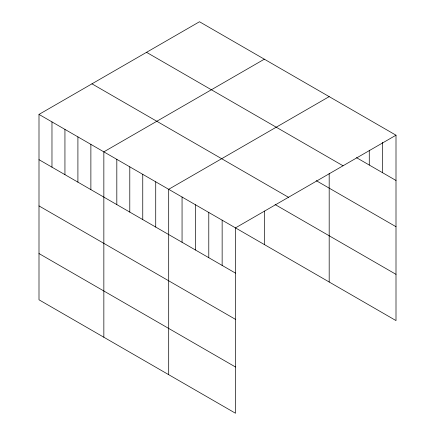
<?xml version="1.0" encoding="UTF-8"?>
<svg xmlns="http://www.w3.org/2000/svg" width="435" height="435" viewBox="0 0 435 435"><rect width="100%" height="100%" fill="white"/><g stroke="black" fill="none" stroke-linecap="round" stroke-linejoin="round"><path stroke-width="0.65" d="M38.998 114.41L199.491 21.75L396.002 135.203L396.002 320.59L38.998 114.41L38.998 299.797L235.509 413.25L235.509 227.864L396.002 135.203M264.339 59.187L103.845 151.848L103.845 337.239M329.186 96.63L168.693 189.29L168.693 374.676M356.493 157.66L396.002 180.471M146.53 52.325L343.036 165.778M316.218 180.65L396.002 226.711M91.964 83.83L288.47 197.283M275.056 204.521L396.002 274.349M38.998 159.678L235.509 273.131M38.998 205.918L235.509 319.372M38.998 253.556L235.509 367.01M382.637 142.354L382.637 172.755M369.277 150.178L369.277 165.039M329.186 173.391L329.186 282.016M264.339 211.073L264.339 244.579M222.144 220.148L222.144 265.415M208.784 212.432L208.784 257.699M195.418 204.716L195.418 249.984M182.058 197.001L182.058 242.268M155.725 181.797L155.725 227.07M142.756 174.31L142.756 219.577M129.788 166.822L129.788 212.09M116.819 159.335L116.819 204.602M90.877 144.36L90.877 189.627M77.908 136.873L77.908 182.14M64.94 129.385L64.94 174.652M51.972 121.898L51.972 167.165"/></g></svg>
